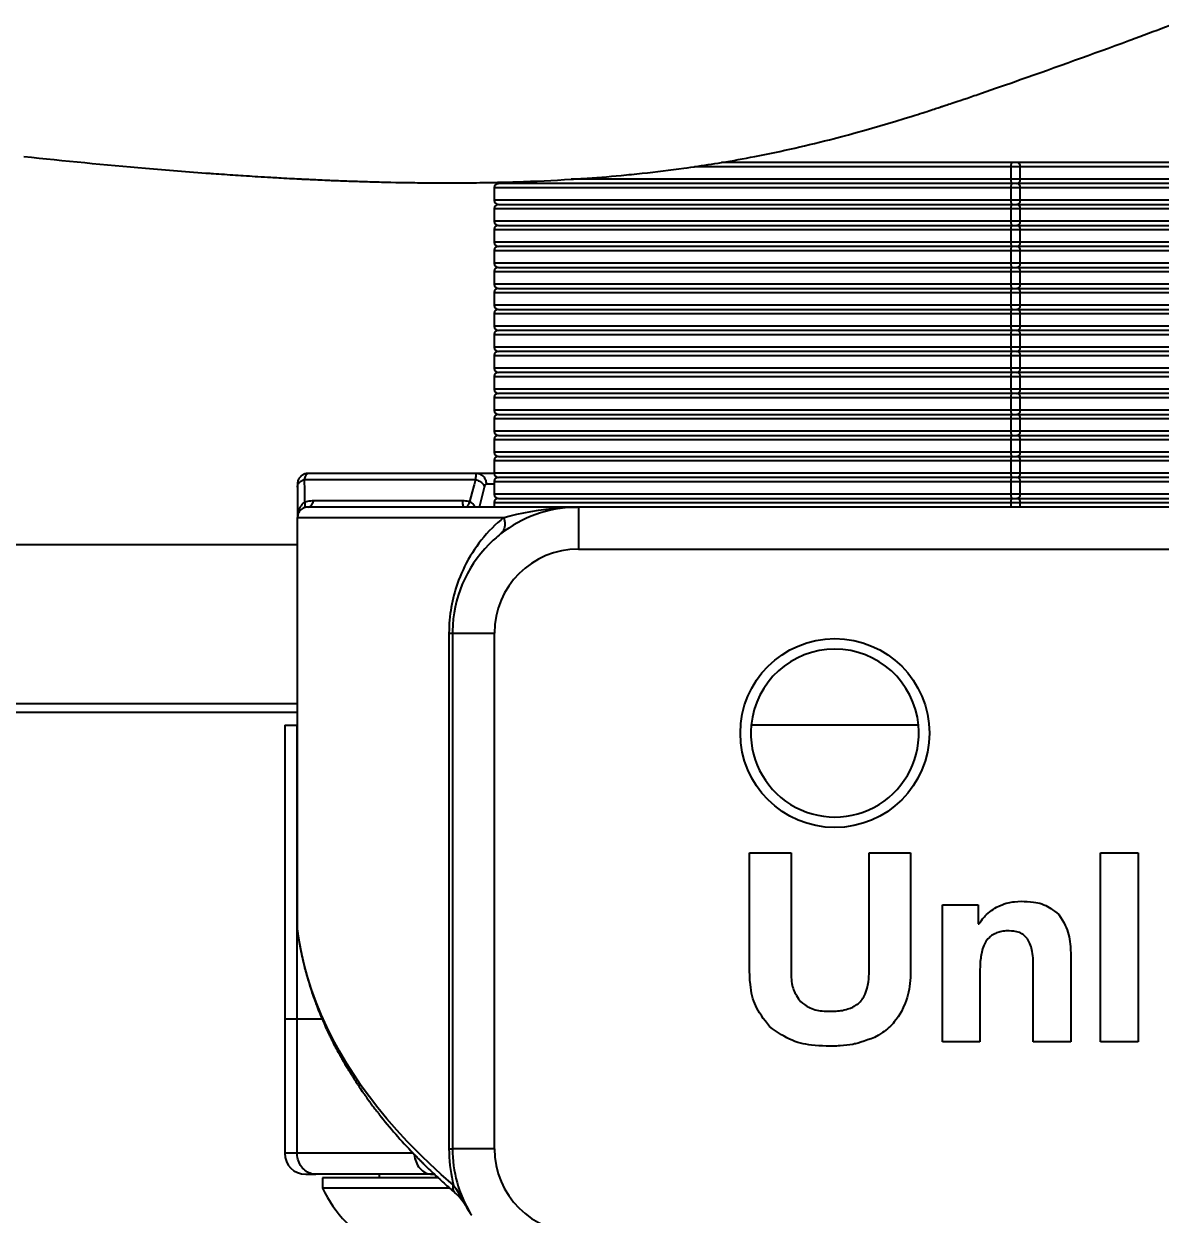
# Model space of a CAD drawing. Header units: millimetres. Extents: x 15 to 415, y 5 to 292.
# Drawn here: x 83.56 to 90.33, y 98.76 to 105.85 of the extents above; entities that cross this region are included whole.
import ezdxf

# ---------------------------------------------------------------- set-up
doc = ezdxf.new("R2010")
doc.units = ezdxf.units.MM
doc.layers.add('Geometries', color=7, linetype='Continuous')

msp = doc.modelspace()

# ---------------------------------------------------------------- linework, layer by layer
at = {"layer": 'Geometries', "linetype": 'Continuous', "lineweight": 40}
for p, q in [((90.1358, 105.7549), (90.1472, 105.7591)), ((87.5517, 105.0041), (89.4327, 105.0041)), ((89.4401, 105.0291), (87.7116, 105.0291)), ((89.4327, 105.0041), (89.4327, 104.9291)), ((89.4327, 105.0041), (89.4898, 105.0041)), ((89.4687, 105.0291), (89.4401, 105.0291)), ((90.4265, 105.0291), (89.4687, 105.0291)), ((89.4898, 104.9291), (89.4898, 105.0041)), ((89.4898, 105.0041), (90.402, 105.0041)), ((89.4327, 104.9291), (86.8159, 104.9291)), ((89.4898, 104.9291), (89.4327, 104.9291)), ((90.402, 104.9291), (89.4898, 104.9291)), ((86.3576, 104.8791), (86.3576, 104.8041)), ((86.3576, 104.8791), (89.4327, 104.8791)), ((89.4401, 104.9041), (86.3826, 104.9041)), ((89.4327, 104.8791), (89.4327, 104.8041)), ((89.4327, 104.8791), (89.4898, 104.8791)), ((89.4687, 104.9041), (89.4401, 104.9041)), ((90.4265, 104.9041), (89.4687, 104.9041)), ((89.4898, 104.8041), (89.4898, 104.8791)), ((89.4898, 104.8791), (90.402, 104.8791)), ((89.4327, 104.8041), (86.3576, 104.8041)), ((86.3826, 104.7791), (89.4401, 104.7791)), ((89.4898, 104.8041), (89.4327, 104.8041)), ((89.4401, 104.7791), (89.4687, 104.7791)), ((89.4687, 104.7791), (90.4265, 104.7791)), ((90.402, 104.8041), (89.4898, 104.8041)), ((86.3576, 104.7541), (86.3576, 104.6791)), ((86.3576, 104.7541), (89.4327, 104.7541)), ((89.4327, 104.7541), (89.4327, 104.6791)), ((89.4327, 104.7541), (89.4898, 104.7541)), ((89.4898, 104.6791), (89.4898, 104.7541)), ((89.4898, 104.7541), (90.402, 104.7541)), ((89.4327, 104.6791), (86.3576, 104.6791)), ((86.3826, 104.6541), (89.4401, 104.6541)), ((89.4898, 104.6791), (89.4327, 104.6791)), ((89.4401, 104.6541), (89.4687, 104.6541)), ((89.4687, 104.6541), (90.4265, 104.6541)), ((90.402, 104.6791), (89.4898, 104.6791)), ((86.3576, 104.6291), (86.3576, 104.5541)), ((86.3576, 104.6291), (89.4327, 104.6291)), ((89.4327, 104.6291), (89.4327, 104.5541)), ((89.4327, 104.6291), (89.4898, 104.6291)), ((89.4898, 104.5541), (89.4898, 104.6291)), ((89.4898, 104.6291), (90.402, 104.6291)), ((89.4327, 104.5541), (86.3576, 104.5541)), ((86.3576, 104.5041), (86.3576, 104.4291)), ((86.3576, 104.5041), (89.4327, 104.5041)), ((89.4401, 104.5291), (86.3826, 104.5291)), ((89.4898, 104.5541), (89.4327, 104.5541)), ((89.4327, 104.5041), (89.4327, 104.4291)), ((89.4327, 104.5041), (89.4898, 104.5041)), ((89.4687, 104.5291), (89.4401, 104.5291)), ((90.4265, 104.5291), (89.4687, 104.5291)), ((90.402, 104.5541), (89.4898, 104.5541)), ((89.4898, 104.4291), (89.4898, 104.5041)), ((89.4898, 104.5041), (90.402, 104.5041)), ((89.4327, 104.4291), (86.3576, 104.4291)), ((89.4898, 104.4291), (89.4327, 104.4291)), ((90.402, 104.4291), (89.4898, 104.4291)), ((86.3576, 104.3791), (86.3576, 104.3041)), ((86.3576, 104.3791), (89.4327, 104.3791)), ((86.3826, 104.4041), (89.4401, 104.4041)), ((89.4327, 104.3791), (89.4327, 104.3041)), ((89.4327, 104.3791), (89.4898, 104.3791)), ((89.4401, 104.4041), (89.4687, 104.4041)), ((89.4687, 104.4041), (90.4265, 104.4041)), ((89.4898, 104.3041), (89.4898, 104.3791)), ((89.4898, 104.3791), (90.402, 104.3791)), ((89.4327, 104.3041), (86.3576, 104.3041)), ((86.3826, 104.2791), (89.4401, 104.2791)), ((89.4898, 104.3041), (89.4327, 104.3041)), ((89.4401, 104.2791), (89.4687, 104.2791)), ((89.4687, 104.2791), (90.4265, 104.2791)), ((90.402, 104.3041), (89.4898, 104.3041)), ((86.3576, 104.2541), (89.4327, 104.2541)), ((86.3576, 104.2541), (86.3576, 104.1791)), ((89.4327, 104.2541), (89.4327, 104.1791)), ((89.4327, 104.2541), (89.4898, 104.2541)), ((89.4898, 104.1791), (89.4898, 104.2541)), ((89.4898, 104.2541), (90.402, 104.2541)), ((89.4327, 104.1791), (86.3576, 104.1791)), ((86.3826, 104.1541), (89.4401, 104.1541)), ((89.4898, 104.1791), (89.4327, 104.1791)), ((89.4401, 104.1541), (89.4687, 104.1541)), ((89.4687, 104.1541), (90.4265, 104.1541)), ((90.402, 104.1791), (89.4898, 104.1791)), ((86.3576, 104.1291), (86.3576, 104.0541)), ((86.3576, 104.1291), (89.4327, 104.1291)), ((89.4327, 104.1291), (89.4327, 104.0541)), ((89.4327, 104.1291), (89.4898, 104.1291)), ((89.4898, 104.0541), (89.4898, 104.1291)), ((89.4898, 104.1291), (90.402, 104.1291)), ((89.4327, 104.0541), (86.3576, 104.0541)), ((86.3576, 104.0041), (86.3576, 103.9291)), ((86.3576, 104.0041), (89.4327, 104.0041)), ((89.4401, 104.0291), (86.3826, 104.0291)), ((89.4898, 104.0541), (89.4327, 104.0541)), ((89.4327, 104.0041), (89.4327, 103.9291)), ((89.4327, 104.0041), (89.4898, 104.0041)), ((89.4687, 104.0291), (89.4401, 104.0291)), ((90.4265, 104.0291), (89.4687, 104.0291)), ((90.402, 104.0541), (89.4898, 104.0541)), ((89.4898, 104.0041), (90.402, 104.0041)), ((89.4898, 103.9291), (89.4898, 104.0041)), ((89.4327, 103.9291), (86.3576, 103.9291)), ((89.4898, 103.9291), (89.4327, 103.9291)), ((90.402, 103.9291), (89.4898, 103.9291)), ((86.3576, 103.8791), (86.3576, 103.8041)), ((86.3576, 103.8791), (89.4327, 103.8791)), ((89.4401, 103.9041), (86.3826, 103.9041)), ((89.4327, 103.8791), (89.4327, 103.8041)), ((89.4327, 103.8791), (89.4898, 103.8791)), ((89.4687, 103.9041), (89.4401, 103.9041)), ((90.4265, 103.9041), (89.4687, 103.9041)), ((89.4898, 103.8041), (89.4898, 103.8791)), ((89.4898, 103.8791), (90.402, 103.8791)), ((89.4327, 103.8041), (86.3576, 103.8041)), ((89.4898, 103.8041), (89.4327, 103.8041)), ((90.402, 103.8041), (89.4898, 103.8041)), ((86.3576, 103.7541), (86.3576, 103.6791)), ((86.3576, 103.7541), (89.4327, 103.7541)), ((89.4401, 103.7791), (86.3826, 103.7791)), ((89.4327, 103.7541), (89.4327, 103.6791)), ((89.4327, 103.7541), (89.4898, 103.7541)), ((89.4687, 103.7791), (89.4401, 103.7791)), ((90.4265, 103.7791), (89.4687, 103.7791)), ((89.4898, 103.6791), (89.4898, 103.7541)), ((89.4898, 103.7541), (90.402, 103.7541)), ((89.4327, 103.6791), (86.3576, 103.6791)), ((89.4401, 103.6541), (86.3826, 103.6541)), ((89.4898, 103.6791), (89.4327, 103.6791)), ((89.4687, 103.6541), (89.4401, 103.6541)), ((90.4265, 103.6541), (89.4687, 103.6541)), ((90.402, 103.6791), (89.4898, 103.6791)), ((86.3576, 103.6291), (86.3576, 103.5541)), ((86.3576, 103.6291), (89.4327, 103.6291)), ((89.4327, 103.6291), (89.4327, 103.5541)), ((89.4327, 103.6291), (89.4898, 103.6291)), ((89.4898, 103.5541), (89.4898, 103.6291)), ((89.4898, 103.6291), (90.402, 103.6291)), ((89.4327, 103.5541), (86.3576, 103.5541)), ((86.3576, 103.5041), (86.3576, 103.4291)), ((86.3576, 103.5041), (89.4327, 103.5041)), ((86.3826, 103.5291), (89.4401, 103.5291)), ((89.4898, 103.5541), (89.4327, 103.5541)), ((89.4327, 103.5041), (89.4327, 103.4291)), ((89.4327, 103.5041), (89.4898, 103.5041)), ((89.4401, 103.5291), (89.4687, 103.5291)), ((89.4687, 103.5291), (90.4265, 103.5291)), ((90.402, 103.5541), (89.4898, 103.5541)), ((89.4898, 103.4291), (89.4898, 103.5041)), ((89.4898, 103.5041), (90.402, 103.5041)), ((89.4327, 103.4291), (86.3576, 103.4291)), ((89.4898, 103.4291), (89.4327, 103.4291)), ((90.402, 103.4291), (89.4898, 103.4291)), ((86.3576, 103.3791), (86.3576, 103.3041)), ((86.3576, 103.3791), (89.4327, 103.3791)), ((86.3826, 103.4041), (89.4401, 103.4041)), ((89.4327, 103.3791), (89.4327, 103.3041)), ((89.4327, 103.3791), (89.4898, 103.3791)), ((89.4401, 103.4041), (89.4687, 103.4041)), ((89.4687, 103.4041), (90.4265, 103.4041)), ((89.4898, 103.3041), (89.4898, 103.3791)), ((89.4898, 103.3791), (90.402, 103.3791)), ((89.4327, 103.3041), (86.3576, 103.3041)), ((89.4898, 103.3041), (89.4327, 103.3041)), ((90.402, 103.3041), (89.4898, 103.3041)), ((86.3576, 103.2541), (86.3576, 103.1791)), ((86.3576, 103.2541), (89.4327, 103.2541)), ((86.3826, 103.2791), (89.4401, 103.2791)), ((89.4327, 103.2541), (89.4327, 103.1791)), ((89.4327, 103.2541), (89.4898, 103.2541)), ((89.4401, 103.2791), (89.4687, 103.2791)), ((89.4687, 103.2791), (90.4265, 103.2791)), ((89.4898, 103.1791), (89.4898, 103.2541)), ((89.4898, 103.2541), (90.402, 103.2541)), ((85.2052, 103.1589), (85.2042, 103.1579)), ((85.2478, 103.1772), (85.2446, 103.177)), ((85.2493, 103.1772), (85.2478, 103.1772)), ((86.2514, 103.1772), (85.2493, 103.1772)), ((86.3577, 103.1772), (86.2514, 103.1772)), ((89.4327, 103.1791), (86.3576, 103.1791)), ((89.4401, 103.1541), (86.3826, 103.1541)), ((89.4898, 103.1791), (89.4327, 103.1791)), ((89.4687, 103.1541), (89.4401, 103.1541)), ((90.4265, 103.1541), (89.4687, 103.1541)), ((90.402, 103.1791), (89.4898, 103.1791)), ((85.1868, 103.1147), (85.1868, 103.0964)), ((85.1868, 103.0964), (85.1868, 102.9147)), ((85.2293, 103.1406), (86.2462, 103.1406)), ((86.2462, 103.1406), (86.2377, 103.1101)), ((86.3118, 103.1147), (86.3576, 103.1147)), ((86.3576, 103.1291), (86.3576, 103.1147)), ((86.3576, 103.1291), (89.4327, 103.1291)), ((86.3576, 103.1147), (86.3576, 103.0541)), ((89.4327, 103.1291), (89.4327, 103.0541)), ((89.4327, 103.1291), (89.4898, 103.1291)), ((89.4898, 103.0541), (89.4898, 103.1291)), ((89.4898, 103.1291), (90.402, 103.1291)), ((86.1695, 103.0138), (85.2839, 103.0138)), ((86.2118, 103.0087), (86.21, 103.0092)), ((89.4327, 103.0541), (86.3576, 103.0541)), ((86.3576, 103.0041), (86.3576, 102.9772)), ((86.3576, 103.0041), (89.4327, 103.0041)), ((86.3826, 103.0291), (89.4401, 103.0291)), ((89.4898, 103.0541), (89.4327, 103.0541)), ((89.4327, 103.0041), (89.4327, 102.9772)), ((89.4327, 103.0041), (89.4898, 103.0041)), ((89.4401, 103.0291), (89.4687, 103.0291)), ((89.4687, 103.0291), (90.4265, 103.0291)), ((90.402, 103.0541), (89.4898, 103.0541)), ((89.4898, 102.9772), (89.4898, 103.0041)), ((89.4898, 103.0041), (90.402, 103.0041)), ((86.1787, 102.9772), (85.2493, 102.9772)), ((86.1971, 102.9772), (86.1787, 102.9772)), ((86.2428, 102.9772), (86.1971, 102.9772)), ((86.27, 102.9772), (86.2428, 102.9772)), ((86.3576, 102.9772), (86.27, 102.9772)), ((86.8593, 102.9772), (86.3576, 102.9772)), ((89.4327, 102.9772), (86.8593, 102.9772)), ((86.8593, 102.9772), (86.8593, 102.7272)), ((89.4898, 102.9772), (89.4327, 102.9772)), ((90.402, 102.9772), (89.4898, 102.9772)), ((85.1869, 102.9178), (85.1868, 102.9147)), ((85.1868, 102.7548), (85.1868, 102.9147)), ((85.1868, 102.9147), (86.4151, 102.9147)), ((86.3965, 102.8174), (86.3954, 102.8165)), ((86.3965, 102.8174), (86.396, 102.817)), ((86.3982, 102.8189), (86.3965, 102.8174)), ((70.1605, 102.7548), (85.1868, 102.7548)), ((85.1868, 101.8048), (85.1868, 102.7548)), ((86.8593, 102.7272), (93.2103, 102.7272)), ((86.0887, 102.2272), (86.1041, 102.2272)), ((86.0887, 102.2272), (86.0887, 99.1565)), ((86.1041, 102.2272), (86.1093, 102.2272)), ((86.1093, 102.2272), (86.1093, 99.1565)), ((86.1093, 102.2272), (86.3593, 102.2272)), ((86.3593, 99.1565), (86.3593, 102.2272)), ((85.1868, 101.8048), (70.1605, 101.8048)), ((85.1868, 101.7548), (85.1868, 101.8048)), ((85.1868, 101.7548), (70.1605, 101.7548)), ((85.1868, 101.6791), (85.1868, 101.7548)), ((85.1107, 101.6791), (85.1107, 99.9291)), ((85.1107, 101.6791), (85.185, 101.6791)), ((85.185, 99.9291), (85.185, 101.6791)), ((85.185, 101.6791), (85.1868, 101.6791)), ((85.1868, 100.458), (85.1868, 101.6791)), ((88.8835, 101.6791), (87.888, 101.6791)), ((87.8773, 100.9184), (88.1247, 100.9184)), ((87.8773, 100.2141), (87.8773, 100.9184)), ((88.1247, 100.9184), (88.1247, 100.2141)), ((88.5895, 100.2141), (88.5895, 100.9184)), ((88.5895, 100.9184), (88.8368, 100.9184)), ((88.8368, 100.9184), (88.8368, 100.2141)), ((89.9666, 100.9184), (90.1903, 100.9184)), ((89.9666, 99.7934), (89.9666, 100.9184)), ((90.1903, 100.9184), (90.1903, 99.7934)), ((89.0259, 99.7934), (89.0259, 100.608)), ((89.0259, 100.608), (89.2386, 100.608)), ((89.2386, 100.608), (89.2386, 100.4946)), ((85.1895, 100.4392), (85.1868, 100.458)), ((89.2386, 100.4946), (89.2434, 100.4946)), ((89.5664, 99.7934), (89.5664, 100.2551)), ((89.7901, 100.3008), (89.7901, 99.7934)), ((89.2497, 100.2173), (89.2497, 99.7934)), ((85.1107, 99.9291), (85.185, 99.9291)), ((85.1107, 99.9291), (85.1107, 99.1291)), ((85.185, 99.9291), (85.333, 99.9291)), ((85.185, 99.1291), (85.185, 99.9291)), ((89.2497, 99.7934), (89.0259, 99.7934)), ((89.7901, 99.7934), (89.5664, 99.7934)), ((90.1903, 99.7934), (89.9666, 99.7934)), ((85.185, 99.1291), (85.1107, 99.1291)), ((85.8757, 99.1291), (85.185, 99.1291)), ((86.0887, 99.1565), (86.1041, 99.1565)), ((86.1041, 99.1565), (86.1093, 99.1565)), ((86.3593, 99.1565), (86.1093, 99.1565)), ((85.2357, 99.0041), (85.2963, 99.0041)), ((85.6728, 99.0041), (85.2963, 99.0041)), ((85.3353, 98.9828), (85.3353, 98.9209)), ((85.6728, 98.9828), (85.3353, 98.9828)), ((85.9901, 99.0041), (85.6728, 99.0041)), ((85.6728, 99.0041), (85.6728, 98.9828)), ((86.0251, 98.9828), (85.6728, 98.9828)), ((85.9901, 99.0041), (86.0024, 99.0041)), ((86.094, 98.9209), (85.3353, 98.9209))]:
    msp.add_line(p, q, dxfattribs=at)
at = {"layer": 'Geometries', "linetype": 'Continuous', "lineweight": 40, "flags": 128}
for points in [[(90.3148, 105.8216), (90.3289, 105.8269), (90.353, 105.836), (90.3762, 105.8448), (90.3986, 105.8533), (90.402, 105.8546)], [(90.1472, 105.7591), (90.1731, 105.7687), (90.2005, 105.7789), (90.2272, 105.7888), (90.2532, 105.7985), (90.2784, 105.8079), (90.3041, 105.8176), (90.3148, 105.8216)], [(89.227, 105.4307), (89.2372, 105.4342), (89.259, 105.4417), (89.2859, 105.451), (89.3136, 105.4606), (89.3421, 105.4705), (89.3715, 105.4807), (89.4017, 105.4913), (89.4327, 105.5022)], [(89.4327, 105.5022), (89.4646, 105.5134), (89.4897, 105.5222)], [(88.383, 105.1721), (88.3891, 105.1737), (88.4276, 105.1838), (88.4664, 105.1941), (88.5125, 105.2067), (88.559, 105.2196), (88.6059, 105.2329), (88.6531, 105.2467), (88.7008, 105.2607), (88.7489, 105.2752), (88.7974, 105.29), (88.8463, 105.3053), (88.8632, 105.3105), (88.8791, 105.3156), (88.8943, 105.3204), (88.9086, 105.3249), (88.922, 105.3292), (88.9344, 105.3332), (88.946, 105.337), (88.9567, 105.3404), (88.9667, 105.3437), (88.9766, 105.3469), (88.9855, 105.3498), (88.9935, 105.3524), (89.0006, 105.3547), (89.0067, 105.3567), (89.012, 105.3584), (89.0154, 105.3596), (89.0183, 105.3605), (89.0207, 105.3613), (89.0232, 105.3621), (89.0257, 105.3629), (89.0285, 105.3639), (89.0336, 105.3655), (89.0395, 105.3675), (89.0464, 105.3698), (89.0541, 105.3724), (89.0628, 105.3752), (89.0724, 105.3784), (89.0828, 105.3819), (89.0939, 105.3856), (89.1059, 105.3896), (89.1187, 105.3939), (89.1318, 105.3983), (89.153, 105.4055), (89.175, 105.4129), (89.1951, 105.4198), (89.2159, 105.4269), (89.227, 105.4307)], [(87.4874, 104.9949), (87.5066, 104.9976), (87.5278, 105.0006), (87.5483, 105.0035), (87.5518, 105.0041)], [(84.6643, 104.9646), (84.6728, 104.964), (84.6875, 104.9629), (84.7027, 104.9618), (84.7184, 104.9607), (84.7348, 104.9596), (84.7519, 104.9584), (84.7691, 104.9572), (84.786, 104.956), (84.8025, 104.9549), (84.8185, 104.9538), (84.8342, 104.9528), (84.8495, 104.9518), (84.8645, 104.9508), (84.8827, 104.9496), (84.9004, 104.9485), (84.9177, 104.9474), (84.9345, 104.9463), (84.9509, 104.9453), (84.9708, 104.9441), (84.99, 104.9429), (85.0088, 104.9418), (85.0277, 104.9407), (85.0397, 104.94), (85.0518, 104.9393), (85.0639, 104.9386), (85.0764, 104.9379), (85.0894, 104.9372), (85.1056, 104.9363), (85.1225, 104.9354), (85.1402, 104.9344), (85.1546, 104.9336), (85.1691, 104.9329), (85.1829, 104.9322), (85.1916, 104.9317), (85.2, 104.9313), (85.208, 104.9309), (85.2157, 104.9305), (85.2229, 104.9301), (85.2299, 104.9298), (85.2368, 104.9295), (85.2442, 104.9291), (85.2532, 104.9287), (85.2628, 104.9282), (85.273, 104.9277), (85.2838, 104.9272), (85.2952, 104.9267), (85.3071, 104.9261), (85.3189, 104.9256), (85.3345, 104.9249), (85.3494, 104.9243), (85.3637, 104.9236), (85.3772, 104.9231), (85.3877, 104.9226), (85.3981, 104.9222), (85.4088, 104.9218), (85.42, 104.9213), (85.4317, 104.9208), (85.4438, 104.9204), (85.4564, 104.9199), (85.4694, 104.9194), (85.4814, 104.919), (85.493, 104.9185), (85.5041, 104.9181), (85.5146, 104.9178), (85.5247, 104.9174), (85.5343, 104.9171), (85.5434, 104.9168), (85.5554, 104.9164), (85.5675, 104.916), (85.5796, 104.9156), (85.5919, 104.9152), (85.6043, 104.9149), (85.6172, 104.9145), (85.6307, 104.9141), (85.645, 104.9137), (85.66, 104.9133), (85.6733, 104.9129), (85.6871, 104.9126), (85.701, 104.9122), (85.7148, 104.9119), (85.7285, 104.9116), (85.742, 104.9113), (85.7731, 104.9106), (85.8034, 104.9101), (85.8209, 104.9098), (85.8379, 104.9095), (85.8544, 104.9092), (85.8704, 104.909), (85.8859, 104.9088), (85.901, 104.9086), (85.9179, 104.9084), (85.9354, 104.9082), (85.9535, 104.9081), (85.9722, 104.9079), (85.9914, 104.9078), (86.0299, 104.9076), (86.0692, 104.9075), (86.0851, 104.9075), (86.1005, 104.9075), (86.1153, 104.9076), (86.1296, 104.9076), (86.1434, 104.9077), (86.1565, 104.9077), (86.1693, 104.9078), (86.1824, 104.9079), (86.196, 104.908), (86.2142, 104.9082), (86.233, 104.9084), (86.2524, 104.9086), (86.2721, 104.9089), (86.292, 104.9092), (86.3122, 104.9095), (86.3326, 104.9099), (86.3484, 104.9102), (86.3637, 104.9105), (86.3659, 104.9106)], [(86.8161, 104.9291), (86.8292, 104.9299), (86.8461, 104.931), (86.8622, 104.932), (86.8742, 104.9328), (86.883, 104.9334)], [(86.3659, 104.9106), (86.3784, 104.9108), (86.3926, 104.9112), (86.4062, 104.9115), (86.4193, 104.9118), (86.4328, 104.9122), (86.4505, 104.9127), (86.469, 104.9132), (86.4776, 104.9135)], [(86.4776, 104.9135), (86.4882, 104.9138), (86.4926, 104.914)], [(85.1991, 103.1518), (85.1974, 103.1494), (85.1955, 103.1463), (85.1935, 103.1426), (85.1916, 103.1383)], [(85.202, 103.1555), (85.2009, 103.1541), (85.1992, 103.152), (85.1991, 103.1518)], [(85.2043, 103.158), (85.2034, 103.1571), (85.2023, 103.1558), (85.202, 103.1555)], [(85.2212, 103.1706), (85.2199, 103.1699), (85.2146, 103.1667), (85.2097, 103.163), (85.2052, 103.1589)], [(85.2446, 103.177), (85.2436, 103.1769), (85.2398, 103.1764), (85.2363, 103.1757), (85.2332, 103.1749), (85.2302, 103.1741), (85.2273, 103.173), (85.2242, 103.1718), (85.2211, 103.1704)], [(85.2293, 103.1406), (85.231, 103.1475), (85.2327, 103.1537), (85.2346, 103.1592), (85.2365, 103.1639), (85.2385, 103.168), (85.2406, 103.1713), (85.2427, 103.1739), (85.2449, 103.1758), (85.2471, 103.1769), (85.2493, 103.1772)], [(86.2514, 103.1772), (86.2508, 103.1769), (86.2503, 103.1757), (86.2497, 103.1739), (86.2492, 103.1713), (86.2487, 103.1679), (86.2481, 103.1639), (86.2476, 103.1591), (86.2471, 103.1536), (86.2466, 103.1475), (86.2462, 103.1406)], [(86.3118, 103.1147), (86.3115, 103.1209), (86.3106, 103.1269), (86.3092, 103.1329), (86.3072, 103.1386), (86.3046, 103.1442), (86.3016, 103.1495), (86.2981, 103.1544), (86.2941, 103.1589), (86.2897, 103.163), (86.2849, 103.1667), (86.2798, 103.1699), (86.2745, 103.1725), (86.2689, 103.1745), (86.2632, 103.176), (86.2573, 103.1769), (86.2514, 103.1772)], [(85.1868, 103.0964), (85.1872, 103.1013), (85.1882, 103.106), (85.1899, 103.1107), (85.1922, 103.1152), (85.1951, 103.1195), (85.1986, 103.1236), (85.2026, 103.1274), (85.2072, 103.1308), (85.2122, 103.1339), (85.2176, 103.1366), (85.2233, 103.1388), (85.2293, 103.1406)], [(85.1915, 103.1385), (85.1895, 103.1329), (85.1881, 103.1269), (85.1872, 103.1209), (85.1868, 103.1147)], [(85.2309, 103.0055), (85.2301, 103.0732), (85.2293, 103.1406)], [(86.2377, 103.1101), (86.2361, 103.1039), (86.2263, 103.067), (86.2189, 103.0379), (86.2118, 103.0087)], [(86.2462, 103.1406), (86.2527, 103.139), (86.259, 103.1368), (86.2651, 103.1342), (86.2709, 103.1312), (86.2763, 103.1278), (86.2814, 103.124), (86.2859, 103.1199), (86.2899, 103.1156), (86.2933, 103.111), (86.2961, 103.1062), (86.2982, 103.1013), (86.2997, 103.0964)], [(86.2701, 102.9773), (86.2795, 103.0169), (86.2894, 103.0567), (86.2997, 103.0964)], [(86.2997, 103.0964), (86.301, 103.1006), (86.3023, 103.1043), (86.3037, 103.1075), (86.3052, 103.1101), (86.3068, 103.1121), (86.3084, 103.1135), (86.3101, 103.1144), (86.3118, 103.1147)], [(85.2309, 103.0055), (85.2261, 103.0029), (85.2215, 102.9997), (85.2171, 102.9959), (85.2129, 102.9916), (85.2078, 102.9852), (85.2031, 102.978), (85.199, 102.9702), (85.1954, 102.9618), (85.1923, 102.9529), (85.1899, 102.9437), (85.1882, 102.9342), (85.1872, 102.9245), (85.1868, 102.9147)], [(85.2839, 103.0138), (85.2742, 103.0136), (85.2643, 103.0127), (85.2544, 103.0113), (85.2466, 103.0097), (85.2387, 103.0078), (85.2309, 103.0055)], [(85.2309, 102.9744), (85.2318, 102.9752), (85.2325, 102.9766), (85.233, 102.9788), (85.2332, 102.9817), (85.2332, 102.9853), (85.233, 102.9894), (85.2325, 102.9942), (85.2318, 102.9995), (85.2309, 103.0055)], [(85.2493, 102.9772), (85.2532, 102.9776), (85.257, 102.9788), (85.2607, 102.9807), (85.2644, 102.9833), (85.268, 102.9867), (85.2715, 102.9909), (85.2748, 102.9957), (85.278, 103.0011), (85.281, 103.0072), (85.2839, 103.0138)], [(86.1788, 102.9772), (86.1778, 102.9776), (86.1768, 102.9788), (86.1757, 102.9807), (86.1748, 102.9833), (86.1738, 102.9867), (86.1729, 102.9909), (86.172, 102.9957), (86.1711, 103.0011), (86.1703, 103.0072), (86.1695, 103.0138)], [(86.21, 103.0092), (86.204, 103.0105), (86.1962, 103.0119), (86.1883, 103.0129), (86.1789, 103.0136), (86.1695, 103.0138)], [(86.1971, 102.9772), (86.1978, 102.9781), (86.1991, 102.9798), (86.2004, 102.982), (86.2018, 102.9846), (86.2033, 102.9877), (86.2049, 102.9911), (86.2065, 102.9949), (86.2082, 102.9992), (86.21, 103.0038), (86.2118, 103.0087)], [(86.2429, 102.9773), (86.2404, 102.9819), (86.2357, 102.9892), (86.2304, 102.9957), (86.2261, 102.9999), (86.2216, 103.0035), (86.2168, 103.0065), (86.2118, 103.0087)], [(85.2052, 102.9589), (85.201, 102.9544), (85.1974, 102.9495), (85.1942, 102.9442), (85.1916, 102.9387), (85.1895, 102.9329), (85.1881, 102.9269), (85.1872, 102.9209), (85.1869, 102.9178)], [(85.231, 102.9745), (85.2254, 102.9725), (85.2199, 102.9699), (85.2146, 102.9667), (85.2097, 102.9631), (85.2052, 102.9589)], [(85.2493, 102.9772), (85.2432, 102.9769), (85.2371, 102.976), (85.2312, 102.9745), (85.231, 102.9745)], [(86.4151, 102.9147), (86.4528, 102.9245), (86.4924, 102.934), (86.5336, 102.9431), (86.5765, 102.9515), (86.6209, 102.9591), (86.6667, 102.9654), (86.7136, 102.9705), (86.7615, 102.9742), (86.8101, 102.9765), (86.8514, 102.9772)], [(86.8593, 102.9772), (86.8547, 102.9772), (86.8535, 102.9772), (86.8532, 102.9772), (86.8531, 102.9772), (86.8531, 102.9772), (86.8531, 102.9772)], [(86.4151, 102.9147), (86.3972, 102.8999), (86.3795, 102.8845), (86.3622, 102.8685), (86.3452, 102.8519), (86.3285, 102.8347), (86.3121, 102.8169), (86.2962, 102.7984), (86.2806, 102.7793), (86.2669, 102.7616), (86.2535, 102.7433), (86.2405, 102.7245), (86.2278, 102.7051), (86.2154, 102.6851), (86.2035, 102.6646), (86.1919, 102.6434), (86.1819, 102.624), (86.1723, 102.6042), (86.1631, 102.5838), (86.1543, 102.563), (86.146, 102.5416), (86.1397, 102.5244), (86.1338, 102.5069), (86.1281, 102.4891), (86.1228, 102.471), (86.1178, 102.4526), (86.1134, 102.4348), (86.1093, 102.4168), (86.1056, 102.3986), (86.1022, 102.3801), (86.0991, 102.3615), (86.0964, 102.3427), (86.0941, 102.3237), (86.0922, 102.3046), (86.0907, 102.2854), (86.0896, 102.2661), (86.0889, 102.2467), (86.0887, 102.2272)], [(86.4151, 102.9147), (86.4178, 102.9048), (86.4197, 102.8949), (86.4207, 102.8852), (86.421, 102.8758), (86.4204, 102.8666), (86.4191, 102.8578), (86.417, 102.8495), (86.4141, 102.8416), (86.4105, 102.8343), (86.4062, 102.8277), (86.4011, 102.8217), (86.3982, 102.8189)], [(89.2759, 100.5378), (89.2808, 100.5432), (89.2893, 100.5518), (89.2984, 100.5599), (89.3079, 100.5674), (89.3179, 100.5746), (89.3281, 100.5814), (89.3384, 100.5881), (89.3489, 100.5947)], [(89.3489, 100.5947), (89.3656, 100.6022), (89.3825, 100.6093), (89.394, 100.6138), (89.4056, 100.6177), (89.4175, 100.621), (89.4268, 100.6232), (89.4362, 100.6249), (89.4457, 100.6263), (89.4552, 100.6274), (89.4745, 100.629), (89.4939, 100.6301)], [(89.4939, 100.6301), (89.5126, 100.6294), (89.5313, 100.6285), (89.5501, 100.6271), (89.5687, 100.625), (89.5811, 100.6231), (89.5934, 100.6207), (89.6056, 100.6177), (89.6179, 100.6139), (89.6299, 100.6094), (89.6416, 100.604), (89.6519, 100.5986), (89.662, 100.5927), (89.6718, 100.5864), (89.6814, 100.5798), (89.6942, 100.5705), (89.7067, 100.561), (89.7192, 100.5513)], [(89.2434, 100.4946), (89.2505, 100.5047), (89.2577, 100.5147), (89.2651, 100.5246), (89.2728, 100.5341), (89.2759, 100.5378)], [(89.7192, 100.5513), (89.7291, 100.5353), (89.7388, 100.5192), (89.7481, 100.503), (89.7567, 100.4866), (89.7629, 100.4735), (89.7684, 100.4603), (89.7732, 100.4468), (89.7772, 100.433), (89.7805, 100.4188), (89.7832, 100.4044), (89.7853, 100.3898), (89.7868, 100.375), (89.788, 100.3601), (89.789, 100.3404), (89.7897, 100.3206), (89.7901, 100.3008)], [(85.1868, 100.458), (85.1868, 100.4567), (85.1869, 100.4556)], [(85.1868, 100.4556), (85.1872, 100.4502), (85.1872, 100.4495)], [(85.1873, 100.4495), (85.1884, 100.4414), (85.1895, 100.4333), (85.1907, 100.4257), (85.1917, 100.4186), (85.1928, 100.412), (85.1937, 100.4059), (85.1946, 100.4003), (85.1955, 100.3951), (85.1963, 100.3904), (85.197, 100.3861), (85.1977, 100.3822), (85.1982, 100.3788), (85.1988, 100.3759), (85.1992, 100.3733), (85.1996, 100.3712), (85.1999, 100.3694), (85.2001, 100.3683), (85.2003, 100.3672), (85.2005, 100.3662), (85.2007, 100.3652), (85.2008, 100.3643), (85.2011, 100.3632), (85.2014, 100.3614), (85.2018, 100.3592), (85.2023, 100.3566), (85.2029, 100.3535), (85.204, 100.3475), (85.2051, 100.3418), (85.2062, 100.3362), (85.2073, 100.3309), (85.2086, 100.3243), (85.2099, 100.3182), (85.2111, 100.3124), (85.2122, 100.307), (85.2133, 100.302), (85.2143, 100.2974), (85.2152, 100.2932), (85.2159, 100.2902), (85.2165, 100.2874), (85.2171, 100.285), (85.2176, 100.2827), (85.218, 100.2808), (85.2184, 100.2791), (85.2188, 100.2772), (85.2192, 100.2758), (85.2196, 100.2741), (85.22, 100.2721), (85.2206, 100.2698), (85.2212, 100.2671), (85.2219, 100.264), (85.2228, 100.2606), (85.2238, 100.2564), (85.2248, 100.2522), (85.2258, 100.2482), (85.2268, 100.2442), (85.2277, 100.2404), (85.2293, 100.234), (85.2309, 100.2279), (85.2324, 100.2222), (85.2338, 100.2169), (85.2351, 100.2117), (85.2361, 100.2081), (85.237, 100.2046), (85.238, 100.2012), (85.2389, 100.1978), (85.2394, 100.1961), (85.2398, 100.1947), (85.24, 100.1937), (85.2402, 100.1931), (85.2404, 100.1924), (85.2408, 100.191), (85.2413, 100.1891), (85.242, 100.1868), (85.2427, 100.184), (85.2436, 100.1808), (85.2447, 100.1771), (85.2458, 100.1734), (85.2469, 100.1694), (85.2481, 100.1653), (85.2493, 100.1613), (85.2505, 100.1572), (85.2517, 100.1532), (85.2576, 100.134), (85.2588, 100.1301), (85.26, 100.1262), (85.2612, 100.1224), (85.2624, 100.1185), (85.2635, 100.115), (85.2645, 100.1119), (85.2654, 100.1092), (85.2662, 100.1068), (85.2669, 100.1048), (85.2675, 100.1029), (85.268, 100.1012), (85.2685, 100.0997), (85.269, 100.0981), (85.2696, 100.0964), (85.2702, 100.0945), (85.2709, 100.0924), (85.2717, 100.0901), (85.273, 100.0861), (85.2745, 100.0817), (85.2762, 100.0768), (85.2781, 100.0714), (85.2801, 100.0655), (85.2823, 100.0592), (85.2847, 100.0524), (85.2873, 100.0452), (85.2901, 100.0376), (85.2917, 100.0332), (85.2933, 100.0286), (85.2951, 100.024), (85.2968, 100.0192), (85.2981, 100.0159), (85.2992, 100.013), (85.3001, 100.0106), (85.3008, 100.0087), (85.3013, 100.0075), (85.3016, 100.0066), (85.3019, 100.006), (85.3021, 100.0053), (85.3024, 100.0045), (85.3028, 100.0035), (85.3032, 100.0024), (85.304, 100.0005), (85.3048, 99.9984), (85.3056, 99.9963), (85.3064, 99.9942), (85.3085, 99.9889), (85.3106, 99.9834), (85.3129, 99.9776), (85.3159, 99.9702), (85.3191, 99.9624), (85.3224, 99.9542), (85.326, 99.9456), (85.3297, 99.9367), (85.3312, 99.9333), (85.3326, 99.93), (85.333, 99.929)], [(89.423, 100.4536), (89.4042, 100.4529), (89.3949, 100.4522), (89.3855, 100.4513), (89.378, 100.4501), (89.3705, 100.4486), (89.3632, 100.4467), (89.3557, 100.4442), (89.3484, 100.4413), (89.3413, 100.438), (89.3293, 100.4318), (89.3174, 100.4253)], [(89.5333, 100.4056), (89.5267, 100.4122), (89.52, 100.4188), (89.513, 100.4251), (89.5058, 100.4311), (89.4994, 100.4357), (89.4927, 100.4398), (89.4854, 100.4433), (89.4778, 100.4461), (89.469, 100.4486), (89.46, 100.4503), (89.4509, 100.4516), (89.437, 100.4528), (89.423, 100.4536)], [(85.9268, 99.1112), (85.9043, 99.1334), (85.8395, 99.1996), (85.7775, 99.2667), (85.7183, 99.3347), (85.6652, 99.3995), (85.6146, 99.4649), (85.5667, 99.531), (85.5214, 99.5977), (85.4787, 99.665), (85.4365, 99.7369), (85.3972, 99.8094), (85.361, 99.8824), (85.3279, 99.9558), (85.2979, 100.0297), (85.2711, 100.104), (85.2486, 100.1743), (85.2289, 100.2449), (85.2121, 100.3158), (85.1981, 100.3868), (85.1895, 100.4392)], [(89.3065, 100.4152), (89.3037, 100.4125), (89.2971, 100.4058), (89.2909, 100.3987), (89.2853, 100.3911), (89.2803, 100.3831), (89.276, 100.3745), (89.2721, 100.3656), (89.2683, 100.3557), (89.2646, 100.3457)], [(89.3174, 100.4253), (89.3105, 100.4189), (89.3065, 100.4152)], [(89.5664, 100.2551), (89.5661, 100.274), (89.5654, 100.2928), (89.5645, 100.3054), (89.5631, 100.318), (89.5611, 100.3305), (89.559, 100.3401), (89.5565, 100.3497), (89.5534, 100.3592), (89.5499, 100.3685), (89.546, 100.3779), (89.5419, 100.3872), (89.5333, 100.4056)], [(89.2646, 100.3457), (89.2605, 100.3274), (89.2568, 100.309), (89.2551, 100.2998), (89.2537, 100.2905), (89.2526, 100.2812), (89.2517, 100.2718), (89.2508, 100.2582), (89.2502, 100.2446), (89.2497, 100.2173)], [(87.997, 99.8833), (87.9845, 99.8996), (87.972, 99.9159), (87.9599, 99.9324), (87.9483, 99.9491), (87.9373, 99.966), (87.9292, 99.9795), (87.9216, 99.9932), (87.9147, 100.0071), (87.9084, 100.0213), (87.903, 100.0358), (87.898, 100.0514), (87.8938, 100.0674), (87.8902, 100.0836), (87.8873, 100.1), (87.8849, 100.1167), (87.8829, 100.1335), (87.8805, 100.1602), (87.8788, 100.1871), (87.8773, 100.2141)], [(88.1247, 100.2141), (88.1252, 100.1954), (88.1261, 100.1767), (88.127, 100.1641), (88.1283, 100.1517), (88.1302, 100.1393), (88.132, 100.13), (88.1342, 100.1208), (88.1368, 100.1118), (88.14, 100.1029), (88.1437, 100.0939), (88.1479, 100.085), (88.1525, 100.0763), (88.1574, 100.0679), (88.163, 100.0588), (88.1687, 100.0498), (88.1806, 100.0322)], [(88.5666, 100.0771), (88.5725, 100.0949), (88.5779, 100.1128), (88.5803, 100.1219), (88.5825, 100.131), (88.5843, 100.1403), (88.5857, 100.1496), (88.5875, 100.1656), (88.5885, 100.1817), (88.5891, 100.1979), (88.5895, 100.2141)], [(88.8368, 100.2141), (88.8361, 100.1954), (88.8352, 100.1767), (88.834, 100.158), (88.8323, 100.1393), (88.8304, 100.1226), (88.8278, 100.106), (88.8246, 100.0895), (88.8205, 100.0731), (88.8154, 100.0561), (88.8097, 100.0392), (88.8034, 100.0226), (88.7931, 99.9977), (88.7825, 99.9731)], [(88.1806, 100.0322), (88.1927, 100.0234), (88.205, 100.0149), (88.2133, 100.0094), (88.2218, 100.0041), (88.2305, 99.9992), (88.2394, 99.9946), (88.2485, 99.9906), (88.2579, 99.9871), (88.2678, 99.9841), (88.2778, 99.9817), (88.2879, 99.9798), (88.2992, 99.9781), (88.3106, 99.977), (88.3219, 99.9761), (88.3391, 99.9752), (88.3563, 99.9746)], [(88.5027, 100.0056), (88.5089, 100.0095), (88.5165, 100.0146), (88.5237, 100.0199), (88.5306, 100.0257), (88.537, 100.0318), (88.5428, 100.0385), (88.5481, 100.0457), (88.5531, 100.0532), (88.5578, 100.061), (88.5622, 100.069), (88.5666, 100.0771)], [(88.3563, 99.9746), (88.375, 99.9751), (88.3938, 99.9759), (88.4031, 99.9766), (88.4124, 99.9775), (88.4218, 99.9788), (88.4311, 99.9804), (88.4416, 99.9827), (88.4521, 99.9856), (88.4625, 99.9888), (88.478, 99.9942), (88.4934, 99.9999)], [(88.4934, 99.9999), (88.5012, 100.0046), (88.5027, 100.0056)], [(88.7825, 99.9731), (88.7723, 99.9573), (88.7619, 99.9418), (88.751, 99.9264), (88.7396, 99.9115), (88.7321, 99.9024), (88.7243, 99.8937), (88.716, 99.8853), (88.7074, 99.8773), (88.6982, 99.8696), (88.6886, 99.8622), (88.6788, 99.8551), (88.6688, 99.8484), (88.657, 99.8409), (88.6451, 99.8336), (88.621, 99.8194)], [(85.333, 99.929), (85.3338, 99.927), (85.335, 99.9243), (85.3361, 99.9218), (85.337, 99.9196), (85.3378, 99.9178), (85.3385, 99.9163), (85.339, 99.915), (85.3395, 99.9139), (85.3399, 99.9131), (85.3404, 99.9118), (85.3411, 99.9101), (85.3421, 99.908), (85.3432, 99.9055), (85.3443, 99.9029), (85.3467, 99.8974), (85.3493, 99.8916), (85.3518, 99.8861), (85.3544, 99.8803), (85.3572, 99.8743), (85.36, 99.8682), (85.3649, 99.8576), (85.37, 99.8467), (85.3754, 99.8355), (85.3769, 99.8325), (85.3783, 99.8295), (85.3796, 99.8268), (85.3808, 99.8244), (85.3818, 99.8222), (85.383, 99.8198), (85.384, 99.8178), (85.3848, 99.8163), (85.3852, 99.8155), (85.3855, 99.8148), (85.3859, 99.814), (85.3865, 99.8129), (85.3872, 99.8114), (85.3881, 99.8096), (85.3891, 99.8075), (85.3902, 99.8053), (85.3914, 99.803), (85.3955, 99.7948), (85.3998, 99.7862), (85.4042, 99.7777), (85.4088, 99.7689), (85.4135, 99.7598), (85.4185, 99.7505), (85.4237, 99.7408), (85.429, 99.7309), (85.4313, 99.7268), (85.4333, 99.7231), (85.4351, 99.7198), (85.4367, 99.7169), (85.438, 99.7146), (85.4391, 99.7126), (85.4399, 99.7111), (85.4407, 99.7097), (85.4416, 99.7081), (85.4426, 99.7063), (85.4437, 99.7044), (85.4459, 99.7004), (85.4483, 99.6961), (85.4509, 99.6915), (85.4538, 99.6865), (85.4568, 99.6812), (85.4601, 99.6755), (85.4629, 99.6707), (85.4658, 99.6656), (85.469, 99.6602), (85.4724, 99.6544), (85.4761, 99.6483), (85.4799, 99.6418), (85.4837, 99.6356), (85.4876, 99.6291), (85.4918, 99.6223), (85.4938, 99.619), (85.4958, 99.6157), (85.4976, 99.6128), (85.4992, 99.6101), (85.5007, 99.6078), (85.5019, 99.6058), (85.503, 99.6041), (85.5039, 99.6026), (85.5046, 99.6015), (85.5052, 99.6006), (85.506, 99.5992), (85.5069, 99.5977), (85.508, 99.5961), (85.5096, 99.5936), (85.5114, 99.5907), (85.5134, 99.5874), (85.5157, 99.5838), (85.5183, 99.5798), (85.5205, 99.5764), (85.5228, 99.5728), (85.5252, 99.5691), (85.5275, 99.5655), (85.5298, 99.5619), (85.535, 99.554), (85.54, 99.5464), (85.5448, 99.5391), (85.5495, 99.5321), (85.554, 99.5254), (85.56, 99.5165), (85.5662, 99.5074), (85.5727, 99.498), (85.5747, 99.495), (85.5768, 99.4921), (85.5787, 99.4893), (85.5804, 99.4868), (85.5819, 99.4847), (85.5832, 99.4829), (85.5842, 99.4815), (85.5849, 99.4805), (85.5855, 99.4796), (85.5862, 99.4786), (85.5872, 99.4772), (85.5883, 99.4756), (85.5897, 99.4737), (85.5912, 99.4715), (85.593, 99.469), (85.5949, 99.4664), (85.5968, 99.4637), (85.5986, 99.4612), (85.6004, 99.4586), (85.6046, 99.4529), (85.6085, 99.4474), (85.612, 99.4427), (85.6153, 99.4382), (85.6185, 99.4337), (85.622, 99.429), (85.6258, 99.4238), (85.6298, 99.4184), (85.6341, 99.4127), (85.6387, 99.4067), (85.6435, 99.4002), (85.6481, 99.3942), (85.6525, 99.3884), (85.6567, 99.3829), (85.6608, 99.3777), (85.6628, 99.3751), (85.6648, 99.3725), (85.6667, 99.3701), (85.6685, 99.3677), (85.6703, 99.3654), (85.6719, 99.3634), (85.6728, 99.3622)], [(88.3563, 99.7667), (88.3342, 99.7675), (88.3121, 99.7684), (88.2902, 99.7697), (88.2684, 99.7713), (88.2467, 99.7735), (88.2299, 99.7756), (88.2132, 99.7783), (88.1968, 99.7815), (88.1805, 99.7853), (88.1645, 99.7898), (88.1478, 99.7954), (88.1314, 99.8019), (88.1153, 99.8092), (88.0994, 99.8173), (88.0838, 99.826), (88.0683, 99.8352), (88.0503, 99.8467), (88.0325, 99.8586), (88.0147, 99.8709), (87.997, 99.8833)], [(88.621, 99.8194), (88.601, 99.8117), (88.5809, 99.8041), (88.5608, 99.7969), (88.5406, 99.7903), (88.5246, 99.7856), (88.5085, 99.7815), (88.5029, 99.7802)], [(88.4061, 99.7685), (88.3964, 99.7681), (88.3764, 99.7673), (88.3563, 99.7667)], [(88.5029, 99.7802), (88.4922, 99.778), (88.4758, 99.7752), (88.4561, 99.7725), (88.4363, 99.7705), (88.4164, 99.7691), (88.4061, 99.7685)], [(85.2176, 99.0407), (85.2113, 99.0483), (85.2056, 99.0565), (85.2005, 99.0654), (85.196, 99.0749), (85.1923, 99.0844), (85.1894, 99.0942), (85.1871, 99.1046), (85.1857, 99.1152), (85.1852, 99.1221), (85.185, 99.1291)], [(85.8757, 99.1291), (85.8771, 99.1277), (85.8816, 99.123), (85.8832, 99.1213)], [(85.8832, 99.1213), (85.8864, 99.118), (85.8913, 99.113), (85.8965, 99.1077), (85.902, 99.102), (85.9053, 99.0987), (85.9083, 99.0956), (85.911, 99.0928), (85.9135, 99.0903), (85.9161, 99.0877), (85.9183, 99.0855), (85.9202, 99.0837), (85.9216, 99.0822), (85.923, 99.0808), (85.9244, 99.0795), (85.926, 99.0779), (85.928, 99.0759), (85.9303, 99.0735), (85.9331, 99.0707), (85.9363, 99.0676), (85.9373, 99.0666)], [(86.1155, 98.9403), (86.0424, 99.0037), (85.972, 99.0681), (85.9268, 99.1112)], [(86.0887, 99.1565), (86.0891, 99.1313), (86.0902, 99.1064), (86.092, 99.0816), (86.0945, 99.0571), (86.0976, 99.0329), (86.1013, 99.0094), (86.1056, 98.9861), (86.1103, 98.9631), (86.1155, 98.9403)], [(85.2963, 99.0041), (85.2876, 99.0044), (85.2789, 99.0056), (85.2703, 99.0075), (85.2619, 99.0102), (85.2537, 99.0136), (85.2458, 99.0177), (85.2381, 99.0225), (85.2309, 99.0279), (85.224, 99.034), (85.2176, 99.0407)], [(86.0023, 99.004), (86.0041, 99.0023), (86.0114, 98.9955), (86.0183, 98.9891), (86.0234, 98.9843), (86.0252, 98.9827)], [(86.0939, 98.9209), (86.0957, 98.9194), (86.0988, 98.9167), (86.1023, 98.9137), (86.1062, 98.9102), (86.1106, 98.9064), (86.1154, 98.9023), (86.1207, 98.8977), (86.1264, 98.8928)], [(86.1264, 98.8929), (86.124, 98.8951), (86.1206, 98.8993), (86.1178, 98.9041), (86.1156, 98.9093), (86.1142, 98.915), (86.1134, 98.921), (86.1133, 98.9272), (86.1139, 98.9336), (86.1153, 98.9402)], [(86.1154, 98.94), (86.1303, 98.919), (86.1441, 98.897), (86.1573, 98.8744), (86.1701, 98.8514), (86.1829, 98.8284), (86.1958, 98.8054), (86.209, 98.7827), (86.2169, 98.7695)], [(86.1264, 98.8928), (86.128, 98.8915), (86.1293, 98.8903), (86.1303, 98.8894), (86.1311, 98.8886), (86.132, 98.8879), (86.1329, 98.887), (86.1338, 98.8862), (86.1356, 98.8845), (86.1374, 98.8827), (86.139, 98.8811), (86.1404, 98.8797), (86.1417, 98.8783), (86.143, 98.877), (86.1443, 98.8756), (86.1458, 98.8739), (86.1474, 98.8722), (86.1489, 98.8705), (86.1503, 98.8689), (86.1516, 98.8674), (86.1529, 98.8659), (86.1543, 98.8641), (86.1557, 98.8624), (86.157, 98.8608), (86.1582, 98.8594), (86.1591, 98.8582), (86.16, 98.8571), (86.1609, 98.8559), (86.162, 98.8544), (86.1634, 98.8526), (86.1648, 98.8507), (86.1663, 98.8486), (86.1676, 98.8468), (86.1688, 98.8452), (86.1699, 98.8437), (86.1714, 98.8416), (86.1728, 98.8394), (86.1744, 98.8371), (86.1762, 98.8345), (86.1781, 98.8317), (86.1791, 98.8301), (86.1801, 98.8286), (86.181, 98.8273), (86.1819, 98.826), (86.1828, 98.8245), (86.1839, 98.8229), (86.1851, 98.821), (86.1862, 98.8192), (86.1874, 98.8174), (86.1884, 98.8157), (86.1895, 98.8141), (86.1905, 98.8125), (86.1914, 98.811), (86.1922, 98.8098)], [(86.1922, 98.8098), (86.1924, 98.8094), (86.1936, 98.8075), (86.1946, 98.8058), (86.1956, 98.8043), (86.1964, 98.8029), (86.1973, 98.8015), (86.1981, 98.8002), (86.199, 98.7987), (86.2, 98.7971), (86.2011, 98.7953), (86.2021, 98.7936), (86.2035, 98.7914), (86.2051, 98.7888), (86.2067, 98.7861), (86.2082, 98.7836), (86.2096, 98.7814), (86.211, 98.7791), (86.2128, 98.7762), (86.214, 98.7741), (86.2152, 98.7722), (86.2163, 98.7704), (86.2176, 98.7684), (86.2187, 98.7666), (86.2199, 98.7645), (86.2214, 98.7621), (86.2223, 98.7608)]]:
    msp.add_lwpolyline(points, dxfattribs=at)
at = {"layer": 'Geometries', "linetype": 'Continuous', "lineweight": 40}
msp.add_circle((88.3858, 101.6315), 0.5625, dxfattribs=at)
for centre, radius, start, end in [((75.1897, 146.2456), 43.1611, 289.3487, 290.26027), ((86.4082, 112.7863), 7.8662, 280.99654, 284.53948), ((87.4775, 142.0357), 37.1783, 263.94824, 265.0704), ((86.4524, 112.5709), 7.6463, 279.4799, 280.979), ((86.8327, 134.6688), 29.7833, 265.08831, 265.82472), ((86.3447, 113.314), 8.3972, 276.11411, 277.82122), ((86.4229, 112.7502), 7.8279, 278.29172, 279.47686), ((86.1467, 115.7973), 10.8888, 271.82058, 273.52432), ((86.2329, 114.435), 9.5238, 273.91465, 275.30217), ((86.2866, 113.8439), 8.9303, 275.30941, 276.12262), ((86.3826, 104.8791), 0.025, 90, 180), ((86.3826, 104.9291), 0.025, 227.77956, 270), ((86.3826, 104.8041), 0.025, 180, 270), ((86.3826, 104.7541), 0.025, 90, 180), ((86.3826, 104.6791), 0.025, 180, 270), ((86.3826, 104.6291), 0.025, 90, 180), ((86.3826, 104.5541), 0.025, 180, 270), ((86.3826, 104.5041), 0.025, 90, 180), ((86.3826, 104.4291), 0.025, 180, 270), ((86.3826, 104.3791), 0.025, 90, 180), ((86.3826, 104.3041), 0.025, 180, 270), ((86.3826, 104.2541), 0.025, 90, 180), ((86.3826, 104.1791), 0.025, 180, 270), ((86.3826, 104.1291), 0.025, 90, 180), ((86.3826, 104.0541), 0.025, 180, 270), ((86.3826, 104.0041), 0.025, 90, 180), ((86.3826, 103.9291), 0.025, 180, 270), ((86.3826, 103.8791), 0.025, 90, 180), ((86.3826, 103.8041), 0.025, 180, 270), ((86.3826, 103.7541), 0.025, 90, 180), ((86.3826, 103.6791), 0.025, 180, 270), ((86.3826, 103.6291), 0.025, 90, 180), ((86.3826, 103.5541), 0.025, 180, 270), ((86.3826, 103.5041), 0.025, 90, 180), ((86.3826, 103.4291), 0.025, 180, 270), ((86.3826, 103.3791), 0.025, 90, 180), ((86.3826, 103.3041), 0.025, 180, 270), ((86.3826, 103.2541), 0.025, 90, 180), ((86.3826, 103.1791), 0.025, 180, 184.19055), ((86.3826, 103.1291), 0.025, 90, 180), ((86.3826, 103.1791), 0.025, 184.19055, 270), ((86.3826, 103.0541), 0.025, 180, 270), ((86.3826, 103.0041), 0.025, 90, 180), ((86.8593, 102.2272), 0.75, 91.34479, 128.1577), ((86.8593, 102.2272), 0.75, 91.07621, 91.34479), ((86.8593, 102.2272), 0.75, 90, 91.07621), ((86.8593, 102.2272), 0.75, 128.1577, 135.29401), ((86.8593, 102.2272), 0.75, 135.29401, 179.08666), ((86.8593, 102.2272), 0.5, 90, 180), ((86.8593, 102.2272), 0.75, 179.08666, 180), ((88.3858, 101.6315), 0.5, 5.45513, 174.54487), ((88.3858, 101.6315), 0.5, 174.54487, 5.45513), ((88.1088, 101.2774), 3.0987, 218.17465, 223.89069), ((85.2357, 99.1291), 0.125, 180, 270), ((86.8593, 99.1565), 0.75, 180, 211.06442), ((86.8593, 99.1565), 0.5, 180, 270), ((88.3789, 101.5369), 3.4733, 225.33464, 226.82286), ((88.495, 101.6617), 3.6437, 227.32599, 228.77988), ((86.0478, 99.269), 0.793, 206.03726, 241.77732), ((86.8593, 99.1565), 0.75, 211.06442, 211.84828)]:
    msp.add_arc(centre, radius, start, end, dxfattribs=at)
for centre, major_axis, ratio, start_param, end_param in [((89.4401, 105.0041), (0, -0.025), 0.297125, 3.141593, 4.712389), ((89.4687, 105.0041), (0, -0.025), 0.844174, 1.570796, 3.141593), ((89.4401, 104.9291), (0, 0.025), 0.297125, 1.570796, 3.141593), ((89.4687, 104.9291), (0, 0.025), 0.844174, 3.141593, 4.712389), ((89.4401, 104.8791), (0, -0.025), 0.297125, 3.141593, 4.712389), ((89.4687, 104.8791), (0, -0.025), 0.844174, 1.570796, 3.141593), ((89.4401, 104.8041), (0, 0.025), 0.297125, 1.570796, 3.141593), ((89.4401, 104.7541), (0, -0.025), 0.297125, 3.141593, 4.712389), ((89.4687, 104.8041), (0, 0.025), 0.844174, 3.141593, 4.712389), ((89.4687, 104.7541), (0, -0.025), 0.844174, 1.570796, 3.141593), ((89.4401, 104.6791), (0, 0.025), 0.297125, 1.570796, 3.141593), ((89.4401, 104.6291), (0, -0.025), 0.297125, 3.141593, 4.712389), ((89.4687, 104.6791), (0, 0.025), 0.844174, 3.141593, 4.712389), ((89.4687, 104.6291), (0, -0.025), 0.844174, 1.570796, 3.141593), ((89.4401, 104.5541), (0, 0.025), 0.297125, 1.570796, 3.141593), ((89.4401, 104.5041), (0, -0.025), 0.297125, 3.141593, 4.712389), ((89.4687, 104.5541), (0, 0.025), 0.844174, 3.141593, 4.712389), ((89.4687, 104.5041), (0, -0.025), 0.844174, 1.570796, 3.141593), ((89.4401, 104.4291), (0, 0.025), 0.297125, 1.570796, 3.141593), ((89.4687, 104.4291), (0, 0.025), 0.844174, 3.141593, 4.712389), ((89.4401, 104.3791), (0, -0.025), 0.297125, 3.141593, 4.712389), ((89.4687, 104.3791), (0, -0.025), 0.844174, 1.570796, 3.141593), ((89.4401, 104.3041), (0, 0.025), 0.297125, 1.570796, 3.141593), ((89.4401, 104.2541), (0, -0.025), 0.297125, 3.141593, 4.712389), ((89.4687, 104.3041), (0, 0.025), 0.844174, 3.141593, 4.712389), ((89.4687, 104.2541), (0, -0.025), 0.844174, 1.570796, 3.141593), ((89.4401, 104.1791), (0, 0.025), 0.297125, 1.570796, 3.141593), ((89.4401, 104.1291), (0, -0.025), 0.297125, 3.141593, 4.712389), ((89.4687, 104.1791), (0, 0.025), 0.844174, 3.141593, 4.712389), ((89.4687, 104.1291), (0, -0.025), 0.844174, 1.570796, 3.141593), ((89.4401, 104.0541), (0, 0.025), 0.297125, 1.570796, 3.141593), ((89.4401, 104.0041), (0, -0.025), 0.297125, 3.141593, 4.712389), ((89.4687, 104.0541), (0, 0.025), 0.844174, 3.141593, 4.712389), ((89.4687, 104.0041), (0, -0.025), 0.844174, 1.570796, 3.141593), ((89.4401, 103.9291), (0, 0.025), 0.297125, 1.570796, 3.141593), ((89.4687, 103.9291), (0, 0.025), 0.844174, 3.141593, 4.712389), ((89.4401, 103.8791), (0, -0.025), 0.297125, 3.141593, 4.712389), ((89.4687, 103.8791), (0, -0.025), 0.844174, 1.570796, 3.141593), ((89.4401, 103.8041), (0, 0.025), 0.297125, 1.570796, 3.141593), ((89.4687, 103.8041), (0, 0.025), 0.844174, 3.141593, 4.712389), ((89.4401, 103.7541), (0, -0.025), 0.297125, 3.141593, 4.712389), ((89.4687, 103.7541), (0, -0.025), 0.844174, 1.570796, 3.141593), ((89.4401, 103.6791), (0, 0.025), 0.297125, 1.570796, 3.141593), ((89.4401, 103.6291), (0, -0.025), 0.297125, 3.141593, 4.712389), ((89.4687, 103.6791), (0, 0.025), 0.844174, 3.141593, 4.712389), ((89.4687, 103.6291), (0, -0.025), 0.844174, 1.570796, 3.141593), ((89.4401, 103.5541), (0, 0.025), 0.297125, 1.570796, 3.141593), ((89.4401, 103.5041), (0, -0.025), 0.297125, 3.141593, 4.712389), ((89.4687, 103.5541), (0, 0.025), 0.844174, 3.141593, 4.712389), ((89.4687, 103.5041), (0, -0.025), 0.844174, 1.570796, 3.141593), ((89.4401, 103.4291), (0, 0.025), 0.297125, 1.570796, 3.141593), ((89.4687, 103.4291), (0, 0.025), 0.844174, 3.141593, 4.712389), ((89.4401, 103.3791), (0, -0.025), 0.297125, 3.141593, 4.712389), ((89.4687, 103.3791), (0, -0.025), 0.844174, 1.570796, 3.141593), ((89.4401, 103.3041), (0, 0.025), 0.297125, 1.570796, 3.141593), ((89.4687, 103.3041), (0, 0.025), 0.844174, 3.141593, 4.712389), ((89.4401, 103.2541), (0, -0.025), 0.297125, 3.141593, 4.712389), ((89.4687, 103.2541), (0, -0.025), 0.844174, 1.570796, 3.141593), ((89.4401, 103.1791), (0, 0.025), 0.297125, 1.570796, 3.141593), ((89.4401, 103.1291), (0, -0.025), 0.297125, 3.141593, 4.712389), ((89.4687, 103.1791), (0, 0.025), 0.844174, 3.141593, 4.712389), ((89.4687, 103.1291), (0, -0.025), 0.844174, 1.570796, 3.141593), ((89.4401, 103.0541), (0, 0.025), 0.297125, 1.570796, 3.141593), ((89.4401, 103.0041), (0, -0.025), 0.297125, 3.141593, 4.712389), ((89.4687, 103.0541), (0, 0.025), 0.844174, 3.141593, 4.712389), ((89.4687, 103.0041), (0, -0.025), 0.844174, 1.570796, 3.141593), ((85.9901, 99.1291), (0, 0.125), 0.857167, 1.632874, 2.356196), ((85.9901, 99.1291), (0, 0.125), 0.857167, 2.356194, 3.141594)]:
    msp.add_ellipse(centre, major_axis=major_axis, ratio=ratio, start_param=start_param, end_param=end_param, dxfattribs=at)

doc.saveas('drawing.dxf')
